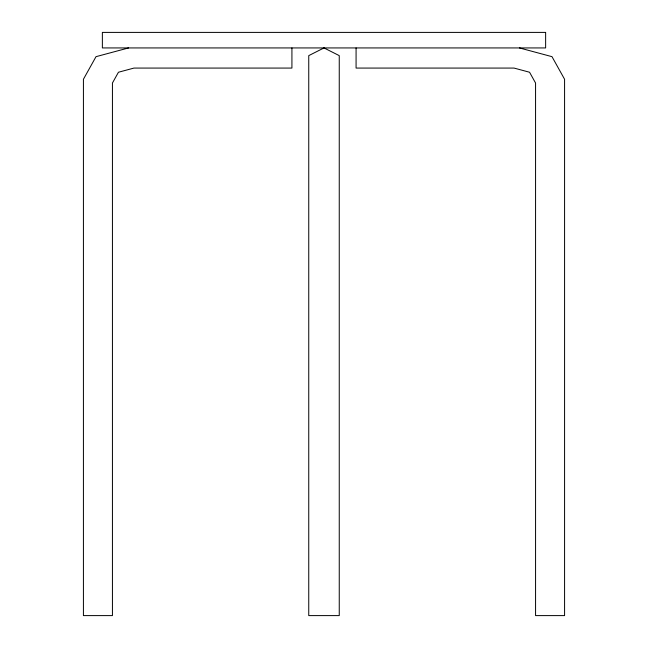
<?xml version="1.0" encoding="UTF-8"?>
<svg xmlns="http://www.w3.org/2000/svg" width="648" height="648" viewBox="0 0 648 648"><rect width="100%" height="100%" fill="white"/><g stroke="black" fill="none" stroke-linecap="round" stroke-linejoin="round"><path stroke-width="0.97" d="M128.547 47.936L96.009 56.668L83.422 79.25L83.422 615.6L112.436 615.6L112.436 83.009L118.446 72.236L133.958 68.072L291.924 68.072L291.924 47.936M519.453 47.936L551.991 56.668L564.578 79.25L564.578 615.6L535.564 615.6L535.564 83.009L529.554 72.236L514.042 68.072L356.076 68.072L356.076 47.936M324 47.936L308.748 55.623L308.748 615.6L339.252 615.6L339.252 55.623L324 47.936M545.632 32.4L102.368 32.4L102.368 47.936L545.632 47.936L545.632 32.4"/></g></svg>
